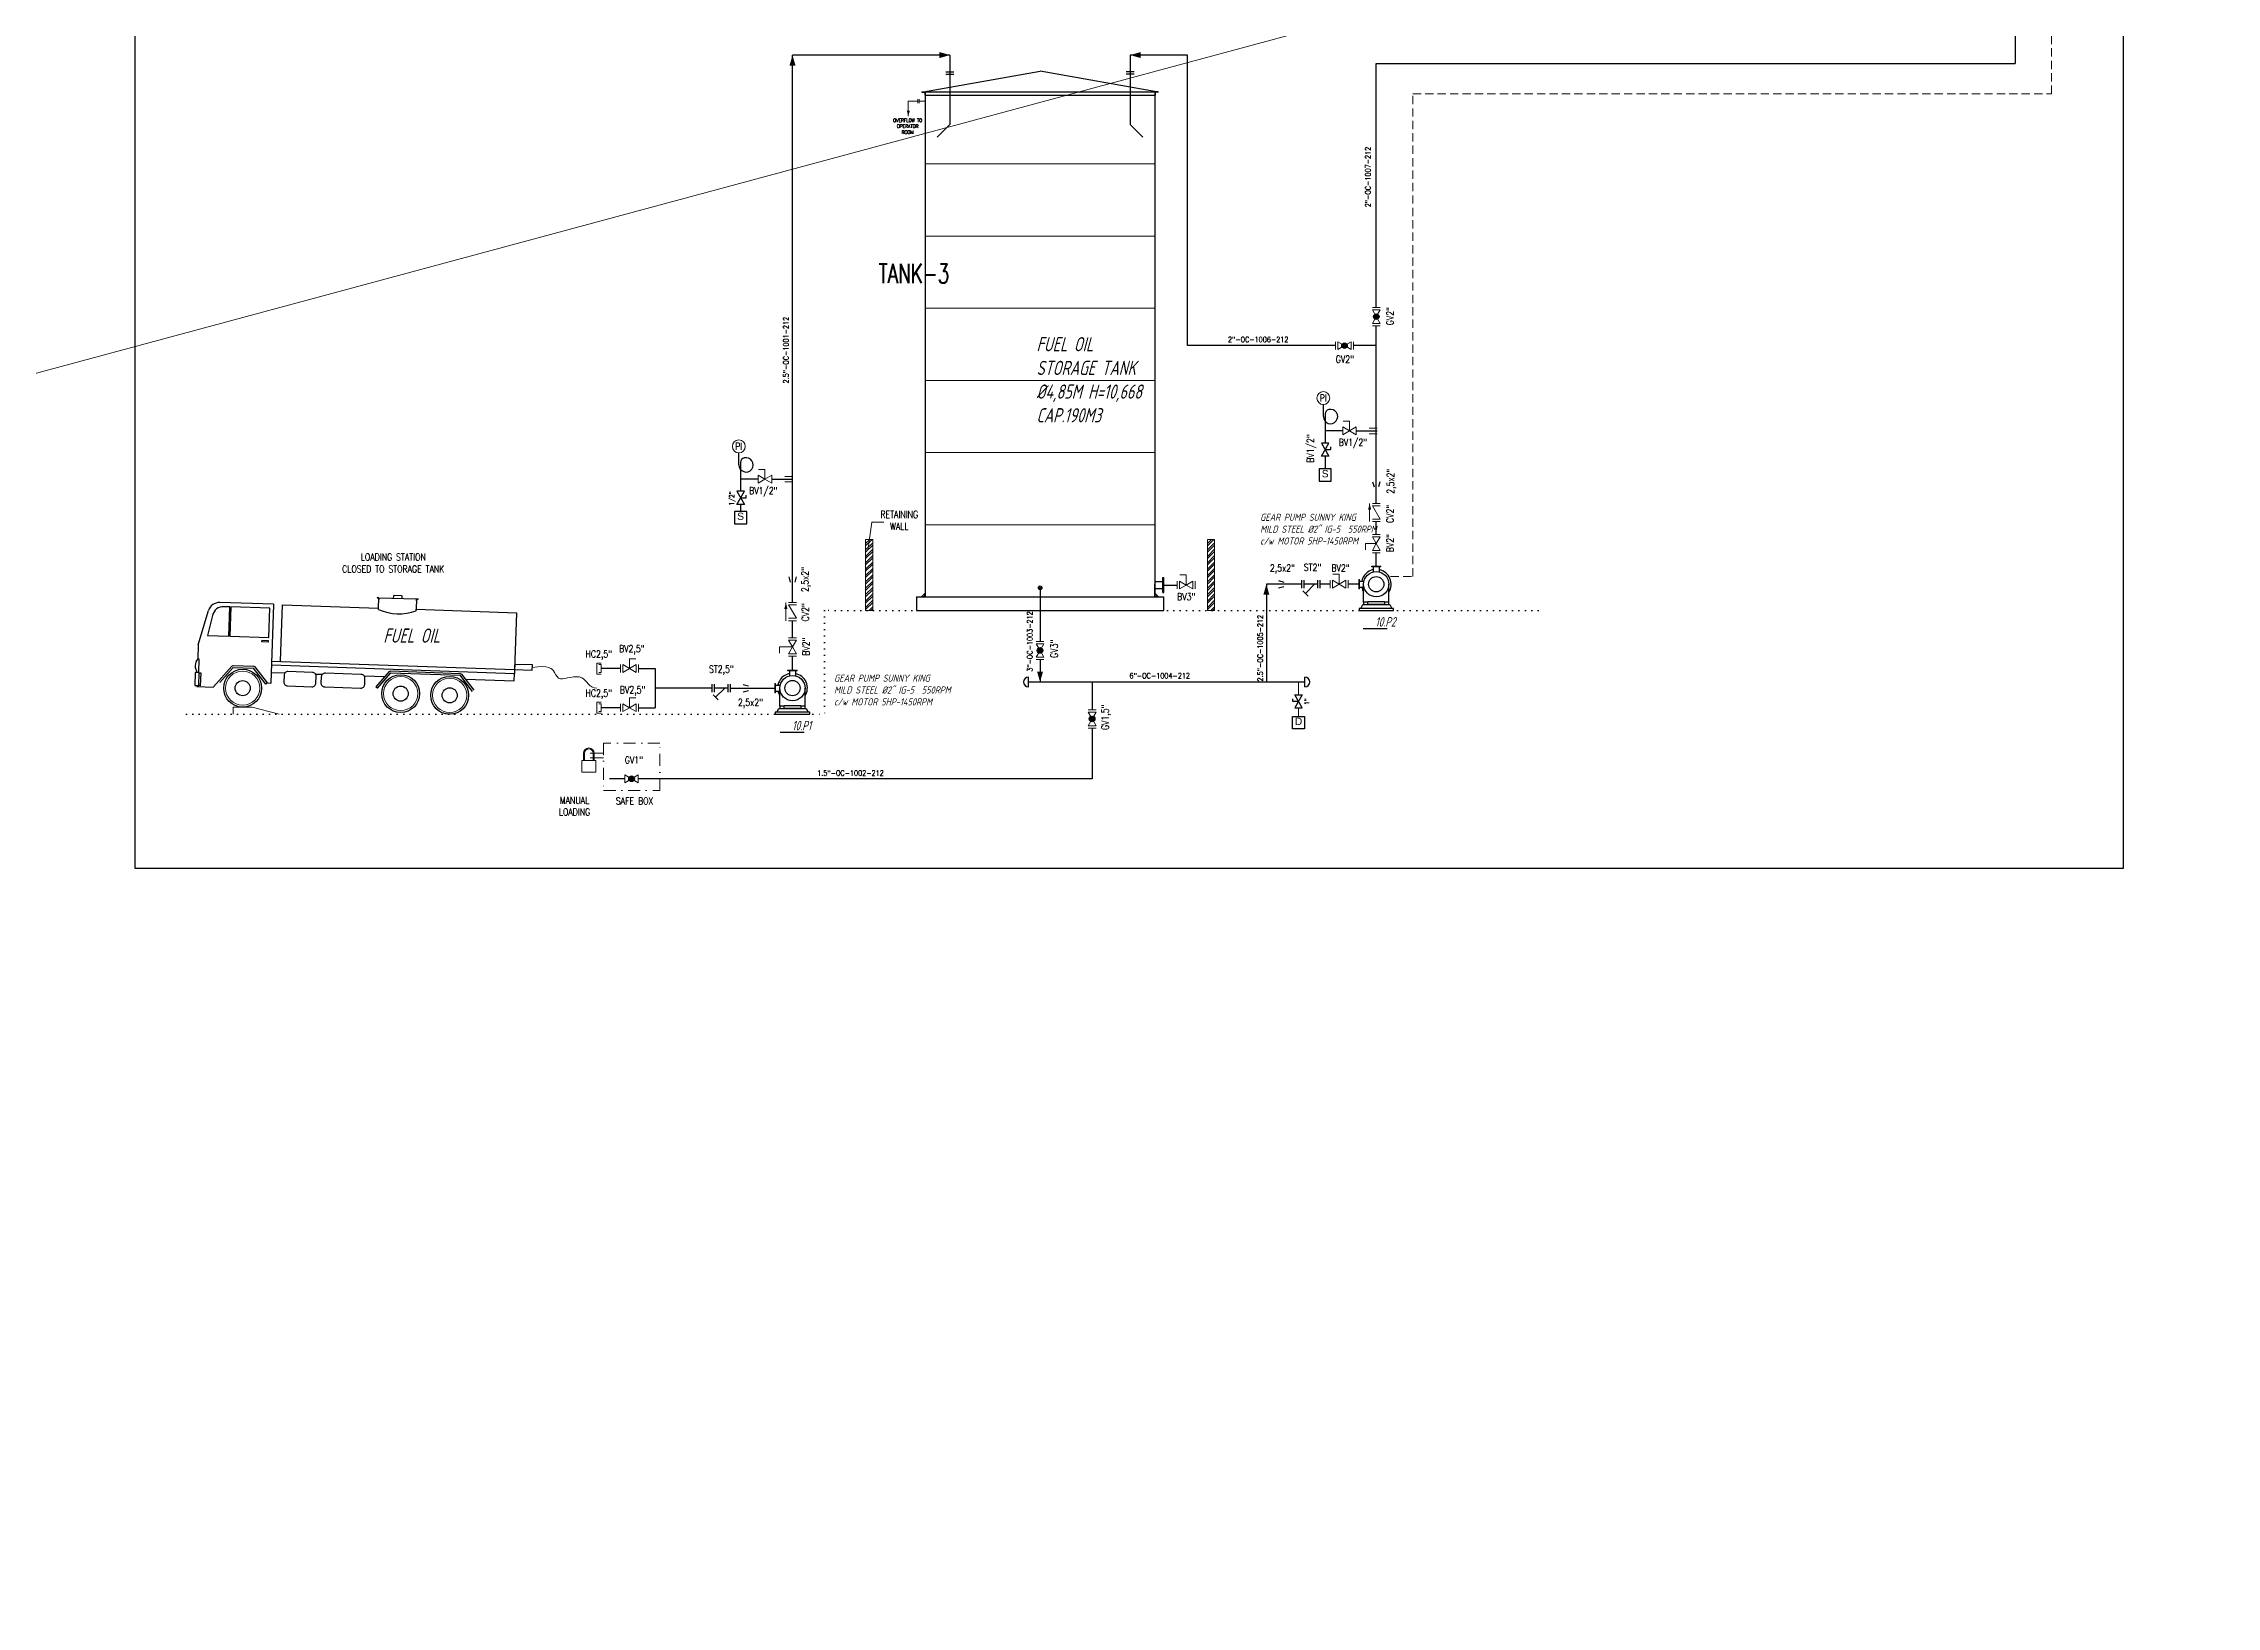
# Model space of a CAD drawing. Extents: x -29512 to 147477, y -5232 to 39709.
# Drawn here: x 141448.9 to 141907.9, y 10449.5 to 10779.6 of the extents above; entities that cross this region are included whole.
import ezdxf
from ezdxf.enums import TextEntityAlignment as Align

# ---------------------------------------------------------------- set-up
doc = ezdxf.new("R2010")
doc.units = 0
for name, pattern in [('DASHDOT', [25.4, 12.7, -6.35, 0, -6.35]), ('DOTTED', [0.25, 0, -0.25]), ('HIDDEN', [0.375, 0.25, -0.125])]:
    doc.linetypes.add(name, pattern=pattern)
doc.layers.get('0').update_dxf_attribs({"linetype": 'CONTINUOUS'})
for name, color, linetype, lineweight in [('DIMENSI', 20, 'CONTINUOUS', 9), ('FITTING', 7, 'CONTINUOUS', 13), ('TAG', 140, 'CONTINUOUS', 13)]:
    doc.layers.add(name, color=color, linetype=linetype, lineweight=lineweight)
for name, color, linetype in [('DIMENSION', 3, 'CONTINUOUS'), ('HATCH', 4, 'CONTINUOUS'), ('NUVOLA', 6, 'CONTINUOUS'), ('P-707D', 7, 'CONTINUOUS'), ('RED', 1, 'CONTINUOUS'), ('S', 7, 'CONTINUOUS')]:
    doc.layers.add(name, color=color, linetype=linetype)
doc.styles.add('A3', font='arial.ttf', dxfattribs={"height": 0.3})
doc.styles.add('Romans100', font='romans.shx', dxfattribs={"width": 0.8, "height": 200})
doc.styles.add('S', font='ITALIC', dxfattribs={"height": 6})
doc.styles.add('S25', font='SIMPLEX', dxfattribs={"width": 0.8, "height": 0.25})
doc.styles.add('S3S', font='SIMPLEX', dxfattribs={"width": 0.7, "height": 0.3})
doc.styles.add('STYLE4', font='isocp.shx', dxfattribs={"width": 0.8, "oblique": 15, "height": 2})

# ---------------------------------------------------------------- blocks, each defined once
blk = doc.blocks.new('PRESA', base_point=(1.75, 0.1))
for p, q in [((1.5, 0.1), (1.5, 0.6)), ((1.5, 0.6), (2, 0.6)), ((2, 0.1), (1.5, 0.1)), ((2, 0.6), (2, 0.1))]:
    blk.add_line(p, q)
at = {"style": 'S', "width": 1.2}
blk.add_attdef('1', text='', height=0.3, dxfattribs=at).set_placement((1.75, 0.2), align=Align.CENTER)
blk = doc.blocks.new('FRECC2', base_point=(19.5, 44))
at = {"layer": 'RED'}
blk.add_solid([(19.5, 44), (19.85, 44.1), (19.85, 43.9)], dxfattribs=at)
blk = doc.blocks.new('EwI189')
at = {"layer": 'HATCH', "color": 252}
for p, q in [((-35.85, 7.9), (-34.78, 11.52)), ((-27.91, 12.18), (-33.59, 12.37)), ((-28.16, 3.9), (-27.87, 12.13)), ((-27.18, 6.19), (-26.97, 12.14)), ((-26.97, 12.14), (-16.81, 11.79)), ((-16.81, 11.64), (-16.81, 11.79)), ((-15.22, 12.83), (-15.21, 13.09)), ((-15.17, 13.13), (-14.39, 13.1)), ((-14.35, 13.06), (-14.36, 12.8)), ((-12.85, 11.5), (-12.84, 11.65)), ((-12.84, 11.65), (-2.23, 11.28)), ((-2.23, 11.28), (-2.44, 5.29)), ((-35.85, 7.9), (-35.91, 6.43)), ((-35.91, 6.43), (-35.79, 6.43)), ((-35.79, 6.43), (-35.84, 4.96)), ((-35.75, 4.96), (-35.6, 4.95)), ((-35.6, 4.95), (-35.64, 3.58)), ((-34.26, 3.45), (-32.32, 5.66)), ((-33.58, 3.93), (-32.17, 5.52)), ((-32.32, 5.66), (-32.16, 5.72)), ((-32.17, 5.52), (-30.01, 5.45)), ((-32.16, 5.72), (-30.01, 5.65)), ((-29.85, 5.57), (-30.01, 5.65)), ((-28.72, 3.76), (-30.01, 5.45)), ((-28.56, 3.88), (-29.85, 5.57)), ((-28.12, 4.98), (-26.7, 4.93)), ((-28.1, 5.78), (-2.45, 4.89)), ((-28.08, 6.18), (-2.44, 5.29)), ((-23.49, 4.82), (-22.74, 4.8)), ((-18.36, 4.64), (-16.12, 4.56)), ((-17.08, 3.48), (-15.67, 5.08)), ((-16.93, 3.34), (-15.52, 4.94)), ((-15.67, 5.08), (-15.51, 5.14)), ((-15.52, 4.94), (-8.18, 4.69)), ((-15.51, 5.14), (-8.18, 4.89)), ((-8.18, 4.89), (-8.02, 4.81)), ((-6.89, 2.99), (-8.18, 4.69)), ((-6.73, 3.12), (-8.02, 4.81)), ((-2.48, 4.09), (-2.45, 4.89)), ((-2.44, 5.29), (-2.45, 4.89)), ((-36, 3.6), (-36.01, 3.5)), ((-36.01, 3.5), (-34.29, 3.44)), ((-35.64, 3.58), (-35.79, 3.59)), ((-28.56, 3.88), (-28.72, 3.76)), ((-28.56, 3.88), (-28.2, 3.87)), ((-17.09, 3.47), (-16.93, 3.35)), ((-7.61, 4.27), (-2.48, 4.09))]:
    blk.add_line(p, q, dxfattribs=at)
for points in [[(-32.52, 11.91), (-33.15, 11.93, 0.356686), (-34.36, 11.01), (-34.87, 8.88), (-32.63, 8.81)], [(-23.8, 4.99), (-26.38, 5.08, 0.414214), (-26.79, 4.7), (-26.82, 3.97, 0.414214), (-26.43, 3.56), (-23.85, 3.47, 0.414214), (-23.44, 3.85), (-23.41, 4.58, 0.414214)], [(-22.42, 4.94), (-18.67, 4.81, -0.414214), (-18.29, 4.4), (-18.31, 3.67, -0.414214), (-18.72, 3.29), (-22.47, 3.42, -0.414214), (-22.86, 3.83), (-22.83, 4.56, -0.414214)]]:
    blk.add_lwpolyline(points, format="xyb", close=True, dxfattribs=at)
for points in [[(-28.29, 11.78), (-32.4, 11.93), (-32.51, 8.8), (-28.4, 8.66)], [(-16.79, 12.87), (-16.8, 12.69), (-16.78, 12.69), (-16.77, 12.88), (-16.97, 12.89), (-16.97, 12.87)], [(-12.78, 12.73), (-12.79, 12.55), (-12.81, 12.55), (-12.8, 12.75), (-12.6, 12.74), (-12.6, 12.72)], [(-29.12, 8.39), (-28.46, 8.37), (-28.47, 8.2), (-29.13, 8.22)], [(-36.22, 3.6), (-35.79, 3.59), (-35.75, 4.96), (-36.17, 4.97)], [(-2.44, 5.29), (-0.59, 5.22), (-0.57, 5.78), (-2.42, 5.84)]]:
    blk.add_lwpolyline(points, close=True, dxfattribs=at)
blk.add_lwpolyline([(-16.81, 11.79), (-16.77, 12.88), (-12.8, 12.75), (-12.84, 11.65)], dxfattribs=at)
for centre, radius in [((-31.17, 3.33), 2), ((-14.48, 2.75), 2), ((-31.17, 3.33), 0.799), ((-14.48, 2.75), 0.799), ((-9.3, 2.57), 2), ((-9.3, 2.57), 0.799)]:
    blk.add_circle(centre, radius, dxfattribs=at)
at = {"layer": 'HATCH', "color": 252, "lineweight": 9}
for centre in [(-31.17, 3.33), (-14.48, 2.75), (-9.3, 2.57)]:
    blk.add_circle(centre, 1.8, dxfattribs=at)
at = {"layer": 'HATCH', "color": 252}
for centre, radius, start, end in [((-33.63, 11.17), 1.2, 88, 163.441), ((-27.91, 12.14), 0.04, 358, 88), ((-14.67, 16.2), 5.04, 244.8098, 291.1902), ((-15.17, 13.09), 0.04, 88, 178), ((-14.39, 13.06), 0.04, 358, 88), ((-34.95, 5.67), 1.23, 141.2209, 214.7791), ((-27.14, 6.19), 0.04, 178, 268), ((-34.29, 3.48), 0.04, 268, 318.5595), ((-28.2, 3.91), 0.04, 268, 358)]:
    blk.add_arc(centre, radius, start, end, dxfattribs=at)

msp = doc.modelspace()

# ---------------------------------------------------------------- hatches: boundary and pattern name
h = msp.add_hatch(color=256)
edge = h.paths.add_edge_path()
edge.add_arc((141730.437, 10721.9152), 0.5901, 0, 360)
h = msp.add_hatch(color=256)
edge = h.paths.add_edge_path()
edge.add_arc((141723.7325, 10715.7869), 0.5901, 0, 360)
h = msp.add_hatch(color=256)
edge = h.paths.add_edge_path()
edge.add_arc((141659.4122, 10651.4223), 0.5901, 0, 360)
h = msp.add_hatch(color=256)
edge = h.paths.add_edge_path()
edge.add_arc((141670.4082, 10636.9635), 0.5901, 0, 360)
h = msp.add_hatch(color=256)
edge = h.paths.add_edge_path()
edge.add_arc((141573.118, 10624.3272), 0.5901, 0, 360)
at = {"layer": 'FITTING', "linetype": 'ByBlock', "lineweight": 9, "ltscale": 0.5}
h = msp.add_hatch(dxfattribs=at)
h.set_pattern_fill('ANSI32', color=252, scale=0.1, style=0)
h.set_pattern_definition([(45, (-1951.5524, 1578.7524), (-0.673519209, 0.673519209), []), (45, (-1951.1034, 1578.7524), (-0.673519209, 0.673519209), [])])
h.paths.add_polyline_path([(141622.5659, 10659.882), (141622.5659, 10674.882), (141624.0659, 10674.882), (141624.0659, 10659.882)])
h = msp.add_hatch(dxfattribs=at)
h.set_pattern_fill('ANSI32', color=252, scale=0.1, style=0)
h.set_pattern_definition([(45, (-1879.3598, 1578.7524), (-0.673519209, 0.673519209), []), (45, (-1878.9108, 1578.7524), (-0.673519209, 0.673519209), [])])
h.paths.add_polyline_path([(141694.7584, 10659.882), (141694.7584, 10674.882), (141696.2584, 10674.882), (141696.2584, 10659.882)])

# ---------------------------------------------------------------- linework, layer by layer
at = {"color": 7}
for p, q in [((141639.5411, 10773.5928), (141641.1897, 10773.5928)), ((141639.5411, 10773.0982), (141641.1897, 10773.0982)), ((141679.2832, 10773.5928), (141677.6346, 10773.5928)), ((141679.2832, 10773.0982), (141677.6346, 10773.0982)), ((141714.7436, 10664.5826), (141714.7436, 10666.2312)), ((141716.0165, 10662.9052), (141714.9062, 10664.0155)), ((141715.2382, 10664.5826), (141715.2382, 10666.2312)), ((141718.0937, 10665.4069), (141715.2382, 10665.4069)), ((141717.424, 10665.4069), (141715.4613, 10663.4603)), ((141718.0937, 10664.5826), (141718.0937, 10666.2312)), ((141718.5883, 10664.5826), (141718.5883, 10666.2312)), ((141590.1683, 10642.6487), (141590.1683, 10644.2973)), ((141591.4411, 10640.9713), (141590.3309, 10642.0816)), ((141590.6629, 10642.6487), (141590.6629, 10644.2973)), ((141593.5183, 10643.473), (141590.6629, 10643.473)), ((141592.8487, 10643.473), (141590.886, 10641.5265)), ((141593.5183, 10642.6487), (141593.5183, 10644.2973)), ((141594.013, 10642.6487), (141594.013, 10644.2973))]:
    msp.add_line(p, q, dxfattribs=at)
at = {"color": 4, "lineweight": 20}
for p, q in [((141633.6258, 10767.414), (141631.5824, 10767.414)), ((141631.5824, 10767.414), (141631.5824, 10764.2833)), ((141635.1622, 10767.414), (141633.8732, 10767.414))]:
    msp.add_line(p, q, dxfattribs=at)
at = {"color": 7, "lineweight": 20}
for p, q in [((141723.4391, 10699.862), (141724.77, 10699.862)), ((141724.77, 10697.7921), (141724.77, 10699.862)), ((141599.9601, 10689.6623), (141601.2911, 10689.6623)), ((141601.2911, 10687.5924), (141601.2911, 10689.6623)), ((141730.437, 10673.9799), (141728.1682, 10673.9799)), ((141728.1682, 10672.649), (141728.1682, 10673.9799)), ((141688.9605, 10667.3751), (141690.2914, 10667.3751)), ((141690.2914, 10665.2396), (141690.2914, 10667.3751)), ((141721.2813, 10667.5425), (141722.6122, 10667.5425)), ((141722.6122, 10665.4069), (141722.6122, 10667.5425)), ((141607.1153, 10652.1607), (141604.3845, 10652.1607)), ((141604.3845, 10650.8298), (141604.3845, 10652.1607)), ((141574.0084, 10649.6814), (141572.6775, 10649.6814)), ((141572.6775, 10647.6116), (141572.6775, 10649.6814)), ((141572.6775, 10639.3345), (141572.6775, 10641.4043)), ((141574.0084, 10641.4043), (141572.6775, 10641.4043))]:
    msp.add_line(p, q, dxfattribs=at)
for p, q in [((141720.4315, 10695.2325), (141718.8579, 10695.2325)), ((141718.8579, 10695.2325), (141720.4315, 10692.4787)), ((141718.8579, 10692.4787), (141720.4315, 10695.2325)), ((141720.4315, 10692.4787), (141718.8579, 10692.4787)), ((141719.6447, 10693.8556), (141720.8249, 10693.8556)), ((141720.8249, 10693.8556), (141720.8249, 10694.4457)), ((141596.9525, 10685.0328), (141595.3789, 10685.0328)), ((141595.3789, 10685.0328), (141596.9525, 10682.279)), ((141595.3789, 10682.279), (141596.9525, 10685.0328)), ((141596.1657, 10683.6559), (141597.3459, 10683.6559)), ((141597.3459, 10683.6559), (141597.3459, 10684.246)), ((141596.9525, 10682.279), (141595.3789, 10682.279)), ((141712.8311, 10640.6515), (141712.8311, 10641.2416)), ((141713.2245, 10642.0285), (141714.7981, 10642.0285)), ((141714.7981, 10642.0285), (141713.2245, 10639.2746)), ((141714.7981, 10639.2746), (141713.2245, 10642.0285)), ((141714.0113, 10640.6515), (141712.8311, 10640.6515)), ((141713.2245, 10639.2746), (141714.7981, 10639.2746))]:
    msp.add_line(p, q)
at = {"color": 30, "lineweight": 20}
for p, q in [((141730.437, 10682.4723), (141730.437, 10682.4791)), ((141607.1153, 10661.5585), (141607.1153, 10661.5653))]:
    msp.add_line(p, q, dxfattribs=at)
for centre, radius in [((141730.437, 10721.9152), 0.5901), ((141723.7325, 10715.7869), 0.5901), ((141659.4122, 10664.6562), 0.3934), ((141659.4122, 10664.6562), 0.1969), ((141659.4122, 10651.4223), 0.5901), ((141670.4082, 10636.9635), 0.5901), ((141573.118, 10624.3272), 0.5901)]:
    msp.add_circle(centre, radius)
at = {"color": 7, "lineweight": 20}
for centre in [(141719.2628, 10704.7166), (141595.7838, 10694.5168)]:
    msp.add_circle(centre, 1.3668, dxfattribs=at)
at = {"color": 4, "lineweight": 20}
msp.add_solid([(141631.5824, 10764.2833), (141631.8972, 10765.3848), (141631.2677, 10765.3848)], dxfattribs=at)
at = {"layer": 'DIMENSI', "color": 0, "linetype": 'ByBlock', "lineweight": 9}
for points in [[(141729.4713, 10669.198), (141731.4027, 10669.198)], [(141729.4713, 10669.0515), (141731.4027, 10669.0515)], [(141726.7227, 10664.4412), (141726.7227, 10666.3726)], [(141726.8692, 10664.4412), (141726.8692, 10666.3726)], [(141606.1496, 10647.2642), (141608.081, 10647.2642)], [(141606.1496, 10647.1176), (141608.081, 10647.1176)], [(141603.401, 10642.5073), (141603.401, 10644.4387)], [(141603.5476, 10642.5073), (141603.5476, 10644.4387)]]:
    msp.add_lwpolyline(points, close=True, dxfattribs=at)
at = {"layer": 'DIMENSION', "color": 4, "linetype": 'HIDDEN', "lineweight": 13, "ltscale": 7}
for p, q in [((141873.0857, 10768.9618), (141873.0857, 10881.2673)), ((141738.1472, 10667.0302), (141738.1472, 10768.9618)), ((141738.1472, 10768.9618), (141873.0857, 10768.9618)), ((141733.4744, 10667.0302), (141738.1472, 10667.0302))]:
    msp.add_line(p, q, dxfattribs=at)
at = {"layer": 'DIMENSION', "color": 3, "lineweight": 25}
for p, q in [((141634.805, 10769.4191), (141659.4122, 10773.758)), ((141684.0193, 10769.4191), (141659.4122, 10773.758)), ((141635.1622, 10769.4191), (141635.1622, 10662.7391)), ((141635.1622, 10769.4191), (141683.6622, 10769.4191)), ((141683.6622, 10769.4191), (141683.6622, 10662.7391))]:
    msp.add_line(p, q, dxfattribs=at)
at = {"layer": 'DIMENSION', "color": 0, "lineweight": 25}
for p, q in [((141634.4479, 10769.4191), (141635.1622, 10769.4191)), ((141634.4479, 10769.4191), (141634.4479, 10769.3477)), ((141634.4479, 10769.3477), (141635.0907, 10769.3477)), ((141635.0907, 10769.3477), (141635.0907, 10768.7048)), ((141635.0907, 10768.7048), (141635.1622, 10768.7048)), ((141635.1622, 10769.4191), (141635.1622, 10768.7048)), ((141635.1622, 10768.7048), (141683.6622, 10768.7048)), ((141683.6622, 10769.4191), (141683.6622, 10768.7048)), ((141684.3764, 10769.4191), (141683.6622, 10769.4191)), ((141683.7336, 10768.7048), (141683.6622, 10768.7048)), ((141684.3764, 10769.3477), (141683.7336, 10769.3477)), ((141683.7336, 10769.3477), (141683.7336, 10768.7048)), ((141684.3764, 10769.4191), (141684.3764, 10769.3477)), ((141634.4479, 10662.8105), (141635.0907, 10663.4534)), ((141634.4479, 10662.8105), (141635.0907, 10662.8105)), ((141634.4479, 10662.7391), (141634.4479, 10662.8105)), ((141634.4479, 10662.7391), (141635.1622, 10662.7391)), ((141635.0907, 10662.8105), (141635.0907, 10663.4534)), ((141635.0907, 10663.4534), (141635.1622, 10663.4534)), ((141635.1622, 10662.7391), (141635.1622, 10663.4534)), ((141683.6622, 10662.7391), (141683.6622, 10663.4534)), ((141683.7336, 10663.4534), (141683.6622, 10663.4534)), ((141683.7336, 10663.4534), (141683.6622, 10663.4534)), ((141684.3764, 10662.7391), (141683.6622, 10662.7391)), ((141683.7336, 10662.8105), (141683.7336, 10663.4534)), ((141683.7336, 10663.4534), (141684.3764, 10662.8105)), ((141684.3764, 10662.8105), (141683.7336, 10662.8105)), ((141684.3764, 10662.7391), (141684.3764, 10662.8105))]:
    msp.add_line(p, q, dxfattribs=at)
at = {"layer": 'DIMENSION', "color": 8, "lineweight": 0}
for p, q in [((141635.1622, 10754.1791), (141683.6622, 10754.1791)), ((141635.1622, 10738.9391), (141683.6622, 10738.9391)), ((141635.1622, 10738.9391), (141683.6622, 10738.9391)), ((141635.1622, 10723.6991), (141683.6622, 10723.6991)), ((141635.1622, 10708.4591), (141683.6622, 10708.4591)), ((141635.1622, 10693.2191), (141683.6622, 10693.2191)), ((141635.1622, 10677.9791), (141683.6622, 10677.9791))]:
    msp.add_line(p, q, dxfattribs=at)
at = {"layer": 'DIMENSION', "color": 0, "linetype": 'ByBlock', "ltscale": 0.5}
for p, q in [((141719.6447, 10697.7921), (141719.6447, 10695.2325)), ((141719.6447, 10692.4787), (141719.6447, 10689.7498)), ((141596.1657, 10687.5924), (141596.1657, 10685.0328)), ((141596.1657, 10682.279), (141596.1657, 10680.7574)), ((141731.4027, 10669.0515), (141731.4027, 10669.198)), ((141608.081, 10647.1176), (141608.081, 10647.2642)), ((141656.9548, 10643.7537), (141656.9548, 10645.7913)), ((141715.3651, 10643.7537), (141715.3651, 10645.7913))]:
    msp.add_line(p, q, dxfattribs=at)
at = {"layer": 'DIMENSION', "color": 7, "linetype": 'ByBlock', "lineweight": 25, "ltscale": 5}
for p, q in [((141683.6622, 10665.9806), (141685.3274, 10665.9806)), ((141683.6622, 10664.4986), (141685.3274, 10664.4986))]:
    msp.add_line(p, q, dxfattribs=at)
at = {"layer": 'DIMENSION', "color": 7, "lineweight": 25}
for p, q in [((141683.6622, 10663.3657), (141683.6622, 10665.4997)), ((141685.3274, 10666.8132), (141685.5938, 10666.8132)), ((141685.3274, 10663.666), (141685.3274, 10666.8132)), ((141685.5938, 10663.666), (141685.5938, 10666.8132)), ((141685.3274, 10663.666), (141685.5938, 10663.666))]:
    msp.add_line(p, q, dxfattribs=at)
at = {"layer": 'DIMENSION', "color": 32, "lineweight": 25}
msp.add_line((141683.6622, 10663.1355), (141683.6622, 10664.4855), dxfattribs=at)
at = {"layer": 'DIMENSION', "color": 7}
for p, q in [((141633.3407, 10662.7391), (141685.4836, 10662.7391)), ((141633.3407, 10662.7391), (141633.3407, 10659.882)), ((141633.3407, 10659.882), (141685.4836, 10659.882)), ((141685.4836, 10662.7391), (141685.4836, 10659.882))]:
    msp.add_line(p, q, dxfattribs=at)
at = {"layer": 'DIMENSION', "color": 1}
for p, q in [((141727.6997, 10656.0728), (141732.7589, 10656.0728)), ((141604.4992, 10634.1634), (141609.5583, 10634.1634))]:
    msp.add_line(p, q, dxfattribs=at)
at = {"layer": 'DIMENSION', "color": 0, "linetype": 'ByBlock', "lineweight": 15, "ltscale": 0.5}
for p, q in [((141714.0113, 10644.7725), (141714.0113, 10642.0285)), ((141714.0113, 10639.2746), (141714.0113, 10637.4597))]:
    msp.add_line(p, q, dxfattribs=at)
at = {"layer": 'DIMENSION', "color": 6, "linetype": 'ByBlock', "ltscale": 0.5}
msp.add_lwpolyline([(141888.2217, 10605.4098), (141468.2217, 10605.4098), (141468.2217, 10902.4098), (141888.2217, 10902.4098)], close=True, dxfattribs=at)
at = {"layer": 'DIMENSION', "color": 0, "linetype": 'ByBlock', "ltscale": 0.5}
for points in [[(141729.4713, 10669.0515), (141729.4713, 10669.198)], [(141729.8016, 10669.0515), (141729.8016, 10667.9952)], [(141731.0723, 10669.0515), (141731.0723, 10667.9952)], [(141726.7227, 10666.3726), (141726.8692, 10666.3726)], [(141726.8692, 10664.4412), (141726.7227, 10664.4412)], [(141726.8692, 10666.0423), (141727.8486, 10666.0423)], [(141726.8692, 10664.7715), (141727.8486, 10664.7715)], [(141727.7718, 10661.6122), (141727.7718, 10665.4069)], [(141733.1021, 10661.6122), (141733.1021, 10665.4069)], [(141727.143, 10660.3021), (141727.5659, 10661.1023), (141733.308, 10661.1023), (141733.7309, 10660.3021)], [(141728.6619, 10661.6122), (141727.7718, 10661.6122), (141727.7718, 10661.1023), (141733.1021, 10661.1023), (141733.1021, 10661.6122), (141732.212, 10661.6122)], [(141606.1496, 10647.1176), (141606.1496, 10647.2642)], [(141606.4799, 10647.1176), (141606.4799, 10646.0614)], [(141607.7507, 10647.1176), (141607.7507, 10646.0614)], [(141603.401, 10644.4387), (141603.5476, 10644.4387)], [(141603.5476, 10642.5073), (141603.401, 10642.5073)], [(141603.5476, 10644.1084), (141604.527, 10644.1084)], [(141603.5476, 10642.8377), (141604.527, 10642.8377)], [(141604.4502, 10639.6783), (141604.4502, 10643.473)], [(141609.7805, 10639.6783), (141609.7805, 10643.473)], [(141603.8213, 10638.3682), (141604.2443, 10639.1684), (141609.9863, 10639.1684), (141610.4093, 10638.3682)], [(141605.3403, 10639.6783), (141604.4502, 10639.6783), (141604.4502, 10639.1684), (141609.7805, 10639.1684), (141609.7805, 10639.6783), (141608.8903, 10639.6783)]]:
    msp.add_lwpolyline(points, dxfattribs=at)
for points in [[(141729.8016, 10668.4849, 0.29941233), (141727.3589, 10666.0423)], [(141727.3589, 10664.7715, 0.08899884), (141727.7718, 10663.7411)], [(141733.1021, 10663.7411, 0.52247313), (141731.0723, 10668.4849)], [(141606.4799, 10646.5511, 0.29941233), (141604.0373, 10644.1084)], [(141609.7805, 10641.8072, 0.52247313), (141607.7507, 10646.5511)], [(141604.0373, 10642.8377, 0.08899884), (141604.4502, 10641.8072)]]:
    msp.add_lwpolyline(points, format="xyb", dxfattribs=at)
for points in [[(141726.8013, 10659.882), (141734.0727, 10659.882), (141734.0727, 10660.3021), (141726.8013, 10660.3021)], [(141728.6619, 10661.7352), (141732.212, 10661.7352), (141732.212, 10661.1023), (141728.6619, 10661.1023)], [(141603.4796, 10637.9481), (141610.751, 10637.9481), (141610.751, 10638.3682), (141603.4796, 10638.3682)], [(141605.3403, 10639.8013), (141608.8903, 10639.8013), (141608.8903, 10639.1684), (141605.3403, 10639.1684)]]:
    msp.add_lwpolyline(points, close=True, dxfattribs=at)
for centre, radius in [((141730.437, 10665.4069), 2.6652), ((141730.437, 10665.4069), 1.613), ((141607.1153, 10643.473), 2.6652), ((141607.1153, 10643.473), 1.613)]:
    msp.add_circle(centre, radius, dxfattribs=at)
for centre, start, end in [((141656.9548, 10644.7725), 90, 270), ((141715.3651, 10644.7725), 270, 90)]:
    msp.add_arc(centre, 1.0188, start, end, dxfattribs=at)
at = {"layer": 'FITTING', "linetype": 'ByBlock', "ltscale": 0.5}
for p, q in [((142765.3225, 11065.4116), (138197.527, 9833.6398)), ((141565.8082, 10648.774), (141565.8082, 10646.4492)), ((141566.7256, 10648.774), (141565.8082, 10648.774)), ((141566.7256, 10646.4492), (141565.8082, 10646.4492)), ((141566.7256, 10648.4359), (141566.1713, 10648.4359)), ((141566.7256, 10646.7873), (141566.1713, 10646.7873)), ((141492.9765, 10639.4695), (141488.963, 10639.4695)), ((141488.963, 10639.4695), (141488.963, 10637.9481)), ((141492.9765, 10639.4695), (141498.6545, 10637.9481)), ((141566.7256, 10640.4969), (141565.8082, 10640.4969)), ((141565.8082, 10640.4969), (141565.8082, 10638.1721)), ((141566.7256, 10638.1721), (141565.8082, 10638.1721)), ((141566.7256, 10640.1588), (141566.1713, 10640.1588)), ((141566.7256, 10638.5102), (141566.1713, 10638.5102))]:
    msp.add_line(p, q, dxfattribs=at)
at = {"layer": 'FITTING', "lineweight": 20}
for p, q in [((141633.6258, 10767.8262), (141633.6258, 10767.0019)), ((141633.8732, 10767.8262), (141633.8732, 10767.0019)), ((141729.6127, 10723.8376), (141731.2613, 10723.8376)), ((141729.6127, 10719.9929), (141731.2613, 10719.9929)), ((141721.8101, 10716.6112), (141721.8101, 10714.9626)), ((141725.6548, 10716.6112), (141725.6548, 10714.9626)), ((141730.5943, 10698.3843), (141728.9457, 10698.3843)), ((141730.5943, 10697.1999), (141728.9457, 10697.1999)), ((141607.1153, 10688.1846), (141605.4667, 10688.1846)), ((141607.1153, 10687.0002), (141605.4667, 10687.0002)), ((141729.0374, 10682.4719), (141729.0374, 10678.6276)), ((141731.2613, 10682.4723), (141729.6127, 10682.4723)), ((141731.2613, 10678.6276), (141729.6127, 10678.6276)), ((141731.2613, 10678.6276), (141729.6127, 10678.6276)), ((141729.6127, 10675.9023), (141731.2613, 10675.9023)), ((141729.6127, 10672.0575), (141731.2613, 10672.0575)), ((141688.369, 10666.0639), (141688.369, 10664.4153)), ((141692.2137, 10666.0639), (141692.2137, 10664.4153)), ((141720.6899, 10666.2312), (141720.6899, 10664.5826)), ((141724.5346, 10666.2312), (141724.5346, 10664.5826)), ((141605.7158, 10661.5581), (141605.7158, 10657.7138)), ((141607.9396, 10661.5585), (141606.291, 10661.5585)), ((141607.9396, 10657.7138), (141606.291, 10657.7138)), ((141607.9396, 10657.7138), (141606.291, 10657.7138)), ((141606.291, 10654.083), (141607.9396, 10654.083)), ((141606.291, 10650.2383), (141607.9396, 10650.2383)), ((141658.5879, 10653.3446), (141660.2364, 10653.3446)), ((141566.7256, 10646.7873), (141566.7256, 10648.4359)), ((141570.7552, 10646.7873), (141570.7552, 10648.4359)), ((141574.5999, 10646.7873), (141574.5999, 10648.4359)), ((141658.5879, 10649.4999), (141660.2364, 10649.4999)), ((141566.7256, 10638.5102), (141566.7256, 10640.1588)), ((141570.7552, 10638.5102), (141570.7552, 10640.1588)), ((141574.5999, 10638.5102), (141574.5999, 10640.1588)), ((141669.5839, 10638.8859), (141671.2325, 10638.8859)), ((141669.5839, 10635.0412), (141671.2325, 10635.0412))]:
    msp.add_line(p, q, dxfattribs=at)
at = {"layer": 'FITTING', "color": 2, "linetype": 'ByBlock', "ltscale": 0.5}
for p, q in [((141562.9844, 10629.7248), (141562.9844, 10628.1535)), ((141563.1844, 10629.7248), (141563.1844, 10628.1535)), ((141567.2244, 10629.7084), (141564.3981, 10629.7084)), ((141567.2244, 10628.7727), (141564.3981, 10628.7727)), ((141565.0158, 10629.7248), (141565.0158, 10628.1535)), ((141565.2158, 10629.7248), (141565.2158, 10628.1535))]:
    msp.add_line(p, q, dxfattribs=at)
at = {"layer": 'FITTING', "lineweight": 20}
for points in [[(141730.437, 10721.9152), (141729.6127, 10723.343), (141731.2613, 10723.343)], [(141730.437, 10721.9152), (141729.6127, 10720.4875), (141731.2613, 10720.4875)], [(141723.7325, 10715.7869), (141722.3047, 10716.6112), (141722.3047, 10714.9626)], [(141723.7325, 10715.7869), (141725.1602, 10716.6112), (141725.1602, 10714.9626)], [(141724.77, 10697.7921), (141723.3423, 10696.9678), (141723.3423, 10698.6164)], [(141724.77, 10697.7921), (141726.1978, 10696.9678), (141726.1978, 10698.6164)], [(141601.2911, 10687.5924), (141599.8633, 10686.7681), (141599.8633, 10688.4167)], [(141601.2911, 10687.5924), (141602.7188, 10686.7681), (141602.7188, 10688.4167)], [(141730.437, 10673.9799), (141729.6127, 10675.4076), (141731.2613, 10675.4076)], [(141730.437, 10673.9799), (141729.6127, 10672.5522), (141731.2613, 10672.5522)], [(141690.2914, 10665.2396), (141688.8637, 10666.0639), (141688.8637, 10664.4153)], [(141690.2914, 10665.2396), (141691.7191, 10666.0639), (141691.7191, 10664.4153)], [(141722.6122, 10665.4069), (141721.1845, 10666.2312), (141721.1845, 10664.5826)], [(141722.6122, 10665.4069), (141724.0399, 10666.2312), (141724.0399, 10664.5826)], [(141607.1153, 10652.1607), (141606.291, 10653.5884), (141607.9396, 10653.5884)], [(141607.1153, 10652.1607), (141606.291, 10650.7329), (141607.9396, 10650.7329)], [(141659.4122, 10651.4223), (141658.5879, 10652.85), (141660.2364, 10652.85)], [(141659.4122, 10651.4223), (141658.5879, 10649.9946), (141660.2364, 10649.9946)], [(141572.6775, 10647.6116), (141571.2498, 10646.7873), (141571.2498, 10648.4359)], [(141572.6775, 10647.6116), (141574.1052, 10646.7873), (141574.1052, 10648.4359)], [(141572.6775, 10639.3345), (141571.2498, 10638.5102), (141571.2498, 10640.1588)], [(141572.6775, 10639.3345), (141574.1052, 10638.5102), (141574.1052, 10640.1588)], [(141670.4082, 10636.9635), (141669.5839, 10638.3913), (141671.2325, 10638.3913)], [(141670.4082, 10636.9635), (141669.5839, 10635.5358), (141671.2325, 10635.5358)], [(141573.118, 10624.3272), (141571.6903, 10623.5029), (141571.6903, 10625.1515)], [(141573.118, 10624.3272), (141574.5457, 10623.5029), (141574.5457, 10625.1515)]]:
    msp.add_lwpolyline(points, close=True, dxfattribs=at)
for points in [[(141729.6127, 10681.9777), (141731.2613, 10681.9777), (141729.6127, 10681.9777), (141731.2613, 10679.1222), (141729.6127, 10679.1222)], [(141606.291, 10661.0638), (141607.9396, 10661.0638), (141606.291, 10661.0638), (141607.9396, 10658.2084), (141606.291, 10658.2084)]]:
    msp.add_lwpolyline(points, dxfattribs=at)
at = {"layer": 'FITTING', "linetype": 'ByBlock', "ltscale": 0.5}
for points in [[(141622.5659, 10659.882), (141622.5659, 10674.882), (141624.0659, 10674.882), (141624.0659, 10659.882)], [(141696.2584, 10659.882), (141696.2584, 10674.882), (141694.7584, 10674.882), (141694.7584, 10659.882)]]:
    msp.add_lwpolyline(points, close=True, dxfattribs=at)
at = {"layer": 'FITTING', "color": 2, "linetype": 'DASHDOT', "lineweight": 15, "ltscale": 0.2}
msp.add_lwpolyline([(141567.2244, 10631.842), (141567.2244, 10621.8459), (141579.12, 10621.8459), (141579.12, 10631.842)], close=True, dxfattribs=at)
at = {"layer": 'FITTING', "color": 2, "linetype": 'ByBlock', "ltscale": 0.5}
msp.add_lwpolyline([(141565.5727, 10628.1535), (141565.5727, 10625.7176), (141562.6276, 10625.7176), (141562.6276, 10628.1535)], close=True, dxfattribs=at)
for radius in [1.1157, 0.9157]:
    msp.add_arc((141564.1001, 10629.7248), radius, 0, 180, dxfattribs=at)
at = {"layer": 'FITTING', "linetype": 'ByBlock', "ltscale": 0.5}
msp.add_open_spline([(141552.1357, 10647.8054), (141555.6303, 10648.4916), (141557.0502, 10646.6597), (141557.7477, 10644.6707), (141563.0572, 10647.1259), (141564.1445, 10643.473), (141565.8082, 10643.473)], degree=3, knots=[13.09520073, 13.09520073, 13.09520073, 13.09520073, 15.10849022, 17.01963812, 20.06058718, 22.55609632, 22.55609632, 22.55609632, 22.55609632], dxfattribs=at)
at = {"layer": 'FITTING', "lineweight": 20}
for points in [[(141729.3747, 10681.1259), (141729.0374, 10682.4719), (141728.7012, 10681.1257)], [(141606.053, 10660.212), (141605.7158, 10661.5581), (141605.3795, 10660.2119)]]:
    msp.add_solid(points, dxfattribs=at)
at = {"layer": 'HATCH', "color": 7}
for p, q in [((141719.2628, 10700.8166), (141719.2628, 10703.3497)), ((141719.6447, 10701.313), (141719.6447, 10697.7921)), ((141723.3423, 10697.7921), (141719.6447, 10697.7921)), ((141726.1978, 10697.7921), (141730.5943, 10697.7921)), ((141595.7838, 10690.6169), (141595.7838, 10693.15)), ((141596.1657, 10691.1132), (141596.1657, 10687.5924)), ((141599.8633, 10687.5924), (141596.1657, 10687.5924)), ((141602.7188, 10687.5924), (141607.1153, 10687.5924))]:
    msp.add_line(p, q, dxfattribs=at)
at = {"layer": 'HATCH', "color": 7, "linetype": 'DOTTED', "ltscale": 5}
for p, q in [((141764.6325, 10659.882), (141613.8775, 10659.882)), ((141613.8775, 10659.882), (141613.8775, 10637.9481)), ((141479.0888, 10637.9481), (141613.8775, 10637.9481))]:
    msp.add_line(p, q, dxfattribs=at)
at = {"layer": 'HATCH', "color": 7}
for centre, radius, start, end in [((141720.7763, 10700.8166), 1.5135, 180, 104.84939), ((141720.6447, 10701.313), 1, 104.84939, 180), ((141597.2973, 10690.6169), 1.5135, 180, 104.84939), ((141597.1657, 10691.1132), 1, 104.84939, 180)]:
    msp.add_arc(centre, radius, start, end, dxfattribs=at)
at = {"layer": 'P-707D', "color": 1, "lineweight": 25}
for p, q in [((141865.3754, 10876.29), (141865.3754, 10775.348)), ((141640.3654, 10777.1523), (141607.1153, 10777.1523)), ((141607.1153, 10661.5653), (141607.1153, 10777.1523)), ((141640.3654, 10777.1523), (141640.3654, 10762.4974)), ((141690.581, 10777.1523), (141678.4589, 10777.1523)), ((141678.4589, 10777.1523), (141678.4589, 10762.4974)), ((141690.581, 10715.7869), (141690.581, 10777.1523)), ((141730.437, 10723.8376), (141730.437, 10775.348)), ((141730.437, 10775.348), (141865.3754, 10775.348)), ((141640.3654, 10762.4974), (141637.7119, 10759.844)), ((141678.4589, 10762.4974), (141681.1124, 10759.844)), ((141730.437, 10682.4723), (141730.437, 10719.9929)), ((141721.8101, 10715.7869), (141690.581, 10715.7869)), ((141730.437, 10715.7869), (141725.6548, 10715.7869)), ((141730.437, 10675.9023), (141730.437, 10678.6276)), ((141730.437, 10669.198), (141730.437, 10672.0575)), ((141659.4122, 10664.5061), (141659.4122, 10653.3446)), ((141685.5938, 10665.2396), (141688.369, 10665.2396)), ((141707.2162, 10665.4069), (141707.2162, 10644.7725)), ((141714.7436, 10665.4069), (141707.2162, 10665.4069)), ((141720.6899, 10665.4069), (141718.5883, 10665.4069)), ((141726.7227, 10665.4069), (141724.5346, 10665.4069)), ((141607.1153, 10654.083), (141607.1153, 10657.7206)), ((141607.1153, 10647.2642), (141607.1153, 10650.2383)), ((141570.7552, 10647.6116), (141566.7256, 10647.6116)), ((141574.5999, 10647.6116), (141578.1365, 10647.6116)), ((141578.1365, 10647.6116), (141578.1365, 10639.3345)), ((141659.4122, 10649.4999), (141659.4122, 10644.7725)), ((141590.1683, 10643.473), (141578.1365, 10643.473)), ((141594.013, 10643.473), (141603.401, 10643.473)), ((141656.9548, 10644.7725), (141715.3651, 10644.7725)), ((141670.4082, 10644.7725), (141670.4082, 10638.8859)), ((141570.7552, 10639.3345), (141566.7256, 10639.3345)), ((141574.5999, 10639.3345), (141578.1365, 10639.3345)), ((141670.4082, 10635.0412), (141670.4082, 10624.3272)), ((141571.6903, 10624.3272), (141568.4804, 10624.3272)), ((141670.4082, 10624.3272), (141574.5457, 10624.3272))]:
    msp.add_line(p, q, dxfattribs=at)
msp.add_solid([(141607.1153, 10777.1523), (141607.7448, 10774.9492), (141606.4859, 10774.9492)], dxfattribs=at)
at = {"layer": 'S'}
for p, q in [((141729.6501, 10687.0503), (141729.9649, 10685.9488)), ((141731.2238, 10687.0503), (141730.909, 10685.9488)), ((141606.3285, 10666.9587), (141606.6432, 10665.8572)), ((141607.9021, 10666.9587), (141607.5874, 10665.8572)), ((141709.7857, 10666.1937), (141710.8872, 10665.879)), ((141709.7857, 10664.6201), (141710.8872, 10664.9348)), ((141596.7183, 10644.2599), (141597.8198, 10643.9451)), ((141596.7183, 10642.6862), (141597.8198, 10643.001))]:
    msp.add_line(p, q, dxfattribs=at)
at = {"layer": 'TAG', "color": 6, "lineweight": 20}
for p, q in [((141623.1165, 10672.9405), (141623.8772, 10678.5148)), ((141623.8772, 10678.5148), (141626.393, 10678.5148))]:
    msp.add_line(p, q, dxfattribs=at)

# ---------------------------------------------------------------- block references
at = {"yscale": 6.294459770608228, "zscale": 6.294459770611648}
for p, xscale in [((141640.3654, 10777.1523), -6.294459770608228), ((141678.4589, 10777.1523), 6.294459770608228)]:
    msp.add_blockref('FRECC2', p, dxfattribs=dict(at, xscale=xscale))
ref = msp.add_blockref('PRESA', (141719.6447, 10687.1683), dxfattribs=dict(xscale=-5.162921724282863, yscale=5.162921724311057, zscale=5.162921724311135))
ref.add_attrib('1', 'S', dxfattribs={"height": 1.5489, "style": 'A3'}).set_placement((141719.6324, 10687.9738), align=Align.CENTER)
ref = msp.add_blockref('PRESA', (141596.1657, 10678.1759), dxfattribs=dict(xscale=-5.162921724282863, yscale=5.162921724311057, zscale=5.162921724311135))
ref.add_attrib('1', 'S', dxfattribs={"height": 1.5489, "style": 'A3'}).set_placement((141596.1534, 10678.9814), align=Align.CENTER)
at = {"xscale": 6.294459770608228, "yscale": 6.294459770608228, "zscale": 6.294459770611648}
for p, rotation in [((141707.2162, 10665.4069), 270), ((141659.4122, 10644.7725), 90)]:
    msp.add_blockref('FRECC2', p, dxfattribs=dict(at, rotation=rotation))
at = {"lineweight": 15}
ref = msp.add_blockref('PRESA', (141714.0113, 10634.8782), dxfattribs=dict(at, xscale=5.162921723793261, yscale=5.162921723822365, zscale=5.162921723825171))
ref.add_attrib('1', 'D', dxfattribs={"height": 1.5489, "style": 'A3'}).set_placement((141714.0237, 10635.6837), align=Align.CENTER)
at = {"layer": 'FITTING', "linetype": 'ByBlock', "ltscale": 0.5, "xscale": 2, "yscale": 2, "zscale": 2}
msp.add_blockref('EwI189', (141553.3004, 10636.8081), dxfattribs=at)

# ---------------------------------------------------------------- texts
at = {"layer": 'DIMENSION', "color": 6, "char_height": 3, "attachment_point": 1, "style": 'STYLE4'}
for s, insert in [('FUEL OIL\\PSTORAGE TANK\\P%%c4,85M H=10,668\\PCAP.190M3}', (141658.6644, 10717.5934)), ('FUEL OIL}', (141520.6874, 10656.0552))]:
    msp.add_mtext(s, dxfattribs=dict(at, insert=insert))
at = {"layer": 'DIMENSION', "color": 2, "char_height": 1.5, "attachment_point": 1, "style": 'STYLE4'}
for insert in [(141705.9017, 10680.2901), (141615.8987, 10646.3221)]:
    msp.add_mtext('{GEAR PUMP SUNNY KING\\PMILD STEEL %%C2" IG-5  550RPM\\Pc/w MOTOR 5HP-1450RPM\\P}', dxfattribs=dict(at, insert=insert))
at = {"layer": 'DIMENSION', "color": 1, "char_height": 2, "attachment_point": 1, "style": 'STYLE4'}
for s, insert in [('10.P2}', (141730.2278, 10658.4657)), ('10.P1}', (141607.0272, 10636.5564))]:
    msp.add_mtext(s, dxfattribs=dict(at, insert=insert))
at = {"layer": 'NUVOLA', "color": 0, "insert": (141625.2831, 10733.0609), "char_height": 4.0488, "width": 67.176023, "attachment_point": 1, "style": 'S3S'}
msp.add_mtext('TANK-3}', dxfattribs=at)
at = {"layer": 'S', "color": 2, "lineweight": 15, "style": 'S25', "width": 0.8}
for s, rotation, p in [('2"-OC-1007-212', 90, (141729.2451, 10757.7875)), ('2.5"-OC-1001-212', 90, (141606.2949, 10721.869)), ('2"-OC-1006-212', 360, (141711.8831, 10716.5286)), ('3"-OC-1003-212', 90, (141657.7997, 10659.6929)), ('2.5"-OC-1005-212', 90, (141706.4766, 10658.9358)), ('6"-OC-1004-212', 360, (141691.0871, 10645.527)), ('1.5"-OC-1002-212', 360, (141626.3939, 10624.9746))]:
    msp.add_text(s, height=1.129135, rotation=rotation, dxfattribs=at).set_placement(p, align=Align.RIGHT)
at = {"layer": 'S', "style": 'S25', "width": 0.8}
for s, p in [('1/2"', (141594.77, 10684.9966)), ('1"', (141716.267, 10641.3088))]:
    msp.add_text(s, height=1, rotation=90, dxfattribs=at).set_placement(p, align=Align.RIGHT)
at = {"layer": 'TAG', "color": 6, "linetype": 'Continuous', "lineweight": 20, "style": 'Romans100', "width": 0.8}
for s, p in [('GV2"', (141734.1034, 10720.0881)), ('CV2"', (141734.1035, 10678.3409)), ('BV2"', (141734.1035, 10672.1528))]:
    msp.add_text(s, height=1.5, rotation=90, dxfattribs=at).set_placement(p)
at = {"layer": 'TAG', "color": 6, "lineweight": 20, "style": 'Romans100', "width": 0.8}
for p in [(141734.188, 10689.7986), (141610.5012, 10669.0533)]:
    msp.add_text('2,5x2"', height=1.5, rotation=90, dxfattribs=at).set_placement(p, align=Align.RIGHT)
for p in [(141713.2605, 10668.1), (141600.898, 10639.7276)]:
    msp.add_text('2,5x2"', height=1.5, dxfattribs=at).set_placement(p, align=Align.RIGHT)
at = {"layer": 'TAG', "color": 6, "linetype": 'Continuous', "lineweight": 20, "style": 'Romans100', "width": 0.8}
msp.add_text('BV2"', height=1.5, dxfattribs=at).set_placement((141720.9526, 10668.0896))
at = {"layer": 'TAG', "color": 6, "lineweight": 20, "attachment_point": 5, "style": 'Romans100'}
for s, insert, char_height, width in [('{OVERFLOW TO OPERATOR ROOM\\P}', (141631.4373, 10762.1325), 0.75, 7.302947), ('{GV2"}', (141723.802, 10712.9291), 1.5, 14.605895), ('{PI}', (141719.2453, 10704.7177), 1.5, 14.605895), ('{BV1/2"}', (141725.5129, 10695.1209), 1.5, 14.605895), ('{PI}', (141595.7663, 10694.518), 1.5, 14.605895), ('{BV1/2"}', (141600.9574, 10684.9212), 1.5, 14.605895), ('{RETAINING\\PWALL}', (141629.6708, 10678.8892), 1.5, 14.605895), ('{LOADING STATION\\PCLOSED TO STORAGE TANK}', (141522.7791, 10669.8858), 1.5, 49.410996), ('{ST2"}', (141716.9855, 10668.9841), 1.5, 14.605895), ('{BV3"}', (141690.2933, 10662.8002), 1.5, 14.605895), ('{HC2,5"}', (141566.205, 10650.4579), 1.5, 14.605895), ('{BV2,5"}', (141573.1794, 10651.5607), 1.5, 14.605895), ('{ST2,5"}', (141592.0947, 10647.2461), 1.5, 14.605895), ('{HC2,5"}', (141566.205, 10642.1809), 1.5, 14.605895), ('{BV2,5"}', (141573.3473, 10642.8767), 1.5, 14.605895), ('{GV1"}', (141573.6199, 10628.2764), 1.5, 14.605895), ('{MANUAL\\PLOADING \\P}', (141561.0694, 10618.5356), 1.5, 49.410996)]:
    msp.add_mtext(s, dxfattribs=dict(at, insert=insert, char_height=char_height, width=width))
at = {"layer": 'TAG', "color": 6, "lineweight": 20, "char_height": 1.5, "width": 14.605895, "attachment_point": 5, "rotation": 90, "style": 'Romans100'}
for s, insert in [('{BV1/2"}', (141716.7487, 10694.0681)), ('{CV2"}', (141609.8118, 10659.4853)), ('{BV2"}', (141609.9731, 10652.2303)), ('{GV3"}', (141662.3943, 10651.7738)), ('{GV1,5"}', (141673.3904, 10637.315))]:
    msp.add_mtext(s, dxfattribs=dict(at, insert=insert))
at = {"layer": 'TAG', "color": 2, "lineweight": 20, "insert": (141573.7674, 10619.6166), "char_height": 1.5, "width": 49.410996, "attachment_point": 5, "style": 'Romans100'}
msp.add_mtext('{SAFE BOX}', dxfattribs=at)

doc.saveas('drawing.dxf')
